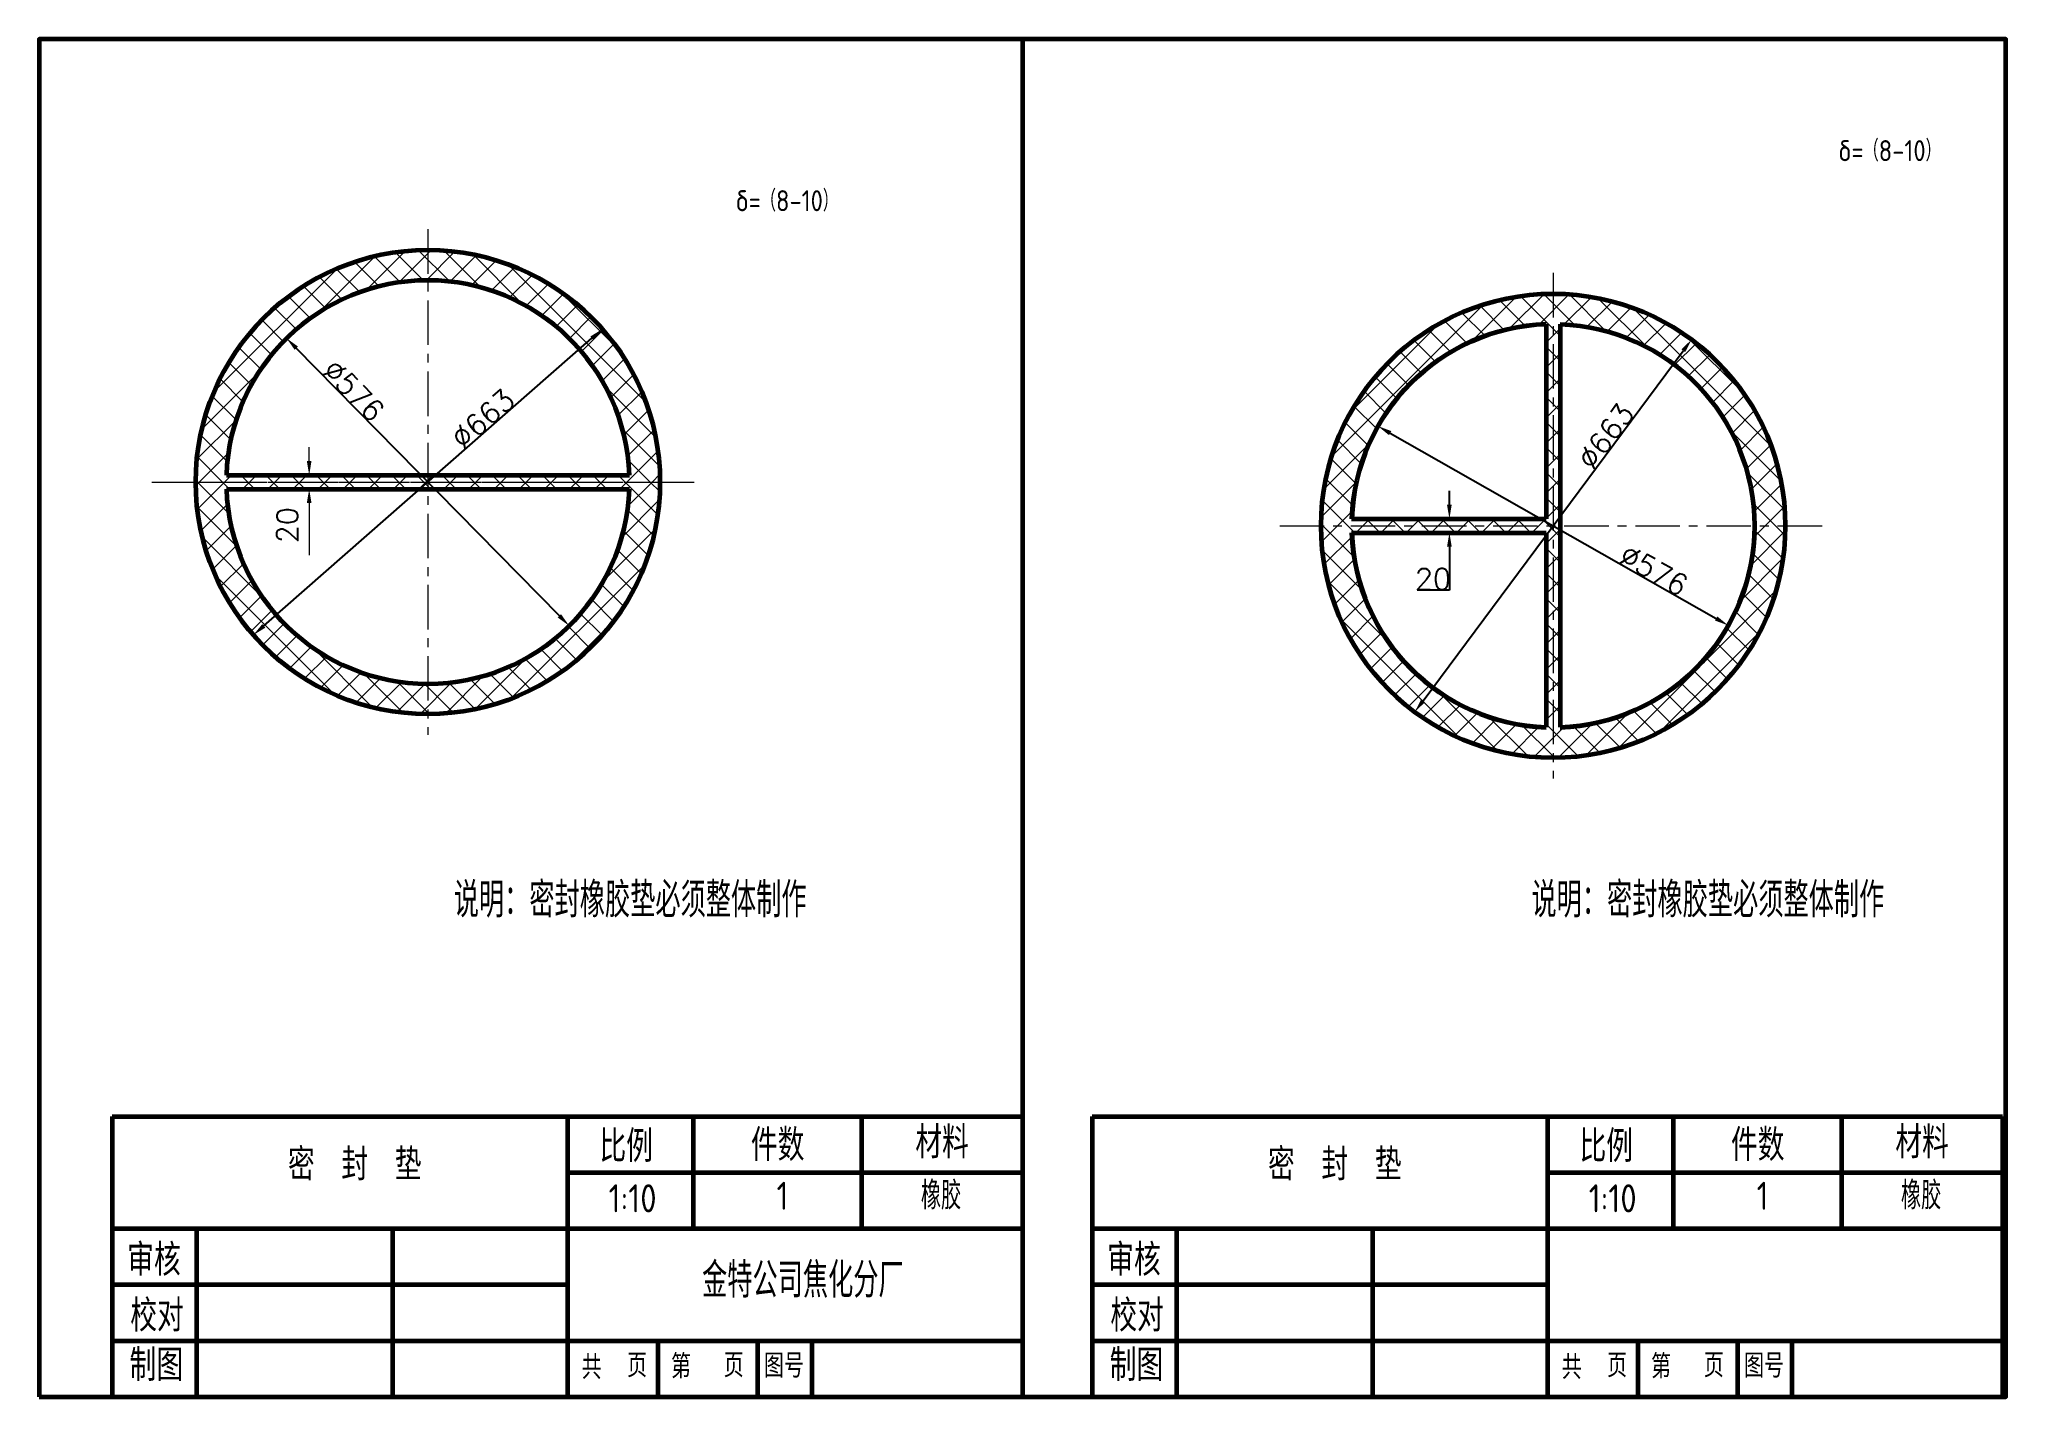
# Paper-space layout '橡胶垫' of a CAD drawing. Header units: millimetres. Extents: x 24 to 2833, y 24 to 1963.
import ezdxf

# ---------------------------------------------------------------- set-up
doc = ezdxf.new("R2010")
doc.units = ezdxf.units.MM
doc.header["$PDMODE"] = 35
doc.header["$PDSIZE"] = -0.5
doc.linetypes.add('CENTERX2', pattern=[101.6, 63.5, -12.7, 12.7, -12.7])
for name, color, linetype, lineweight in [('中心线．点画线', 6, 'CENTERX2', 20), ('粗实线', 250, 'Continuous', 60), ('细实线０.18', 5, 'Continuous', 18)]:
    doc.layers.add(name, color=color, linetype=linetype, lineweight=lineweight)
doc.styles.get("Standard").update_dxf_attribs({"font": 'txt', "bigfont": 'gbcbig.shx'})
doc.styles.add('国标文字-5', font='gbenor.shx', dxfattribs={"height": 5, "bigfont": 'gbcbig.shx'})
doc.styles.add('汉字', font='SIMFANG.TTF', dxfattribs={"width": 0.7})
doc.dimstyles.new('圆引出', dxfattribs={"dimtxt": 28, "dimasz": 15, "dimexe": 2, "dimexo": 0, "dimgap": 1, "dimtad": 1, "dimtoh": 1, "dimdec": 0, "dimtxsty": 'Standard', "dimcen": 2.5, "dimadec": 0, "dimazin": 0, "dimtfac": 1, "dimtdec": 0, "dimtofl": 0, "dimtmove": 0, "dimatfit": 2, "dimfxl": 1, "dimarcsym": 0})

# ---------------------------------------------------------------- blocks, each defined once
blk = doc.blocks.new('*D175')
at = {"layer": 'Defpoints', "color": 0}
for p in [(828.5, 1548.9), (329.9, 1111.9)]:
    blk.add_point(p, dxfattribs=at)
at = {"layer": '细实线０.18', "color": 0, "lineweight": -2}
blk.add_line((345, 1125.1), (813.4, 1535.7), dxfattribs=at)
at = {"layer": '细实线０.18', "color": 0}
for points in [[(811.2, 1538.2), (815.6, 1533.2), (828.5, 1548.9)], [(342.8, 1127.6), (347.2, 1122.5), (329.9, 1111.9)]]:
    blk.add_solid(points, dxfattribs=at)
at = {"layer": '细实线０.18', "color": 0, "insert": (657.8, 1420.6), "char_height": 30, "attachment_point": 5, "rotation": 41.2374}
blk.add_mtext('∅663', dxfattribs=at)
blk = doc.blocks.new('*D176')
at = {"layer": 'Defpoints', "color": 0}
for p in [(377.3, 1535.8), (781.1, 1125)]:
    blk.add_point(p, dxfattribs=at)
at = {"layer": '细实线０.18', "color": 0, "lineweight": -2}
blk.add_line((767.1, 1139.2), (391.3, 1521.5), dxfattribs=at)
at = {"layer": '细实线０.18', "color": 0}
for points in [[(393.7, 1523.9), (389, 1519.2), (377.3, 1535.8)], [(769.4, 1141.6), (764.7, 1136.9), (781.1, 1125)]]:
    blk.add_solid(points, dxfattribs=at)
at = {"layer": '细实线０.18', "color": 0, "insert": (473.2, 1461.1), "char_height": 30, "attachment_point": 5, "rotation": 314.5029}
blk.add_mtext('∅576', dxfattribs=at)
blk = doc.blocks.new('*D177')
at = {"layer": 'Defpoints', "color": 0}
for p in [(2015.8, 1277.9), (2015.8, 1257.9), (2038.2, 1257.9)]:
    blk.add_point(p, dxfattribs=at)
at = {"layer": '细实线０.18', "color": 0, "lineweight": -2}
for p, q in [((2038.2, 1297.9), (2038.2, 1317.9)), ((2015.8, 1277.9), (2040.2, 1277.9)), ((2015.8, 1257.9), (2040.2, 1257.9)), ((2038.2, 1237.9), (2038.2, 1176.1)), ((2038.2, 1176.1), (1992.2, 1176.1))]:
    blk.add_line(p, q, dxfattribs=at)
at = {"layer": '细实线０.18', "color": 0}
for points in [[(2034.8, 1297.9), (2041.5, 1297.9), (2038.2, 1277.9)], [(2034.8, 1237.9), (2041.5, 1237.9), (2038.2, 1257.9)]]:
    blk.add_solid(points, dxfattribs=at)
at = {"layer": '细实线０.18', "color": 0, "insert": (2014.7, 1192.1), "char_height": 30, "attachment_point": 5}
blk.add_mtext('20', dxfattribs=at)
blk = doc.blocks.new('*D178')
at = {"layer": 'Defpoints', "color": 0}
for p in [(2384.1, 1533.9), (1988.6, 1001.9)]:
    blk.add_point(p, dxfattribs=at)
at = {"layer": '细实线０.18', "color": 0, "lineweight": -2}
blk.add_line((2000.5, 1017.9), (2372.2, 1517.9), dxfattribs=at)
at = {"layer": '细实线０.18', "color": 0}
for points in [[(2369.5, 1519.9), (2374.9, 1515.9), (2384.1, 1533.9)], [(1997.8, 1019.9), (2003.2, 1015.9), (1988.6, 1001.9)]]:
    blk.add_solid(points, dxfattribs=at)
at = {"layer": '细实线０.18', "color": 0, "insert": (2261.5, 1395.8), "char_height": 30, "attachment_point": 5, "rotation": 53.3714}
blk.add_mtext('∅663', dxfattribs=at)
blk = doc.blocks.new('*D179')
at = {"layer": 'Defpoints', "color": 0}
for p in [(1936.2, 1410.2), (2436.5, 1125.6)]:
    blk.add_point(p, dxfattribs=at)
at = {"layer": '细实线０.18', "color": 0, "lineweight": -2}
blk.add_line((1953.5, 1400.3), (2419.2, 1135.5), dxfattribs=at)
at = {"layer": '细实线０.18', "color": 0}
for points in [[(1955.2, 1403.2), (1951.9, 1397.4), (1936.2, 1410.2)], [(2420.8, 1138.4), (2417.5, 1132.6), (2436.5, 1125.6)]]:
    blk.add_solid(points, dxfattribs=at)
at = {"layer": '细实线０.18', "color": 0, "insert": (2330.2, 1204.5), "char_height": 30, "attachment_point": 5, "rotation": 330.3711}
blk.add_mtext('∅576', dxfattribs=at)

psp = doc.layouts.new('橡胶垫')

# ---------------------------------------------------------------- hatches: boundary and pattern name
at = {"layer": '细实线０.18'}
h = psp.add_hatch(dxfattribs=at)
h.set_pattern_fill('ANSI37', color=256, scale=8, style=0)
h.paths.add_polyline_path([(579.2, 1661.9), (579.2, 1618.4, -0.404078), (867, 1340.4), (579.2, 1340.4), (579.2, 1330.4), (910.7, 1330.4, 0.414214)])
h.paths.add_polyline_path([(579.2, 1618.4), (579.2, 1661.9, 0.414214), (247.7, 1330.4), (579.2, 1330.4), (579.2, 1340.4), (291.4, 1340.4, -0.404078)])
h = psp.add_hatch(dxfattribs=at)
h.set_pattern_fill('ANSI37', color=256, scale=8, style=0)
h.paths.add_polyline_path([(1854.9, 1267.9, 0.414214), (2186.4, 936.4), (2186.4, 1599.4, 0.414214)])
h.paths.add_polyline_path([(2176.4, 1555.7), (2176.4, 1277.9), (1898.5, 1277.9, -0.394013)], flags=16)
h.paths.add_polyline_path([(2176.4, 1257.9), (2176.4, 980.1, -0.394013), (1898.5, 1257.9)], flags=16)
h.paths.add_polyline_path([(2186.4, 1599.4), (2186.4, 1267.9), (2196.4, 1267.9), (2196.4, 1555.5, -0.404072), (2474.2, 1267.9), (2517.9, 1267.9, 0.414214)])
h.paths.add_polyline_path([(1984.7, 1214.6), (2044.7, 1214.6), (2044.7, 1169.6), (1984.7, 1169.6)], flags=8)
h = psp.add_hatch(dxfattribs=at)
h.set_pattern_fill('ANSI37', color=256, scale=8, style=0)
h.paths.add_polyline_path([(291.4, 1320.4), (579.2, 1320.4), (579.2, 1330.4), (247.7, 1330.4, 0.414214), (579.2, 998.9), (579.2, 1042.4, -0.404078)])
h.paths.add_polyline_path([(910.7, 1330.4), (579.2, 1330.4), (579.2, 1320.4), (867, 1320.4, -0.404078), (579.2, 1042.4), (579.2, 998.9, 0.414214)])
h = psp.add_hatch(dxfattribs=at)
h.set_pattern_fill('ANSI37', color=256, scale=8, style=0)
h.paths.add_polyline_path([(2517.9, 1267.9), (2474.2, 1267.9, -0.404072), (2196.4, 980.2), (2196.4, 1267.9), (2186.4, 1267.9), (2186.4, 936.4, 0.414214)])

# ---------------------------------------------------------------- linework, layer by layer
at = {"layer": '中心线．点画线'}
for p, q in [((579.2, 1691.4), (579.2, 969.3)), ((2186.4, 1629), (2186.4, 906.8)), ((184.7, 1330.4), (971.4, 1330.4)), ((249.5, 1330.4), (908.9, 1330.4)), ((1795.8, 1267.9), (2576.9, 1267.9))]:
    psp.add_line(p, q, dxfattribs=at)
at = {"layer": '粗实线'}
for p, q in [((1428.5, 1962.7), (1428.5, 24.1)), ((2176.4, 1555.7), (2176.4, 1277.9)), ((2196.4, 1555.7), (2196.4, 980.1)), ((291.4, 1340.4), (867, 1340.4)), ((291.4, 1320.4), (867, 1320.4)), ((1898.5, 1277.9), (2176.4, 1277.9)), ((1898.5, 1257.9), (2176.4, 1257.9)), ((2176.4, 1257.9), (2176.4, 980.1)), ((128.5, 424.1), (1428.5, 424.1)), ((128.5, 424.1), (128.5, 24.1)), ((778.5, 424.1), (778.5, 24.1)), ((958.1, 424.1), (958.1, 264.1)), ((1198.5, 424.1), (1198.5, 264.1)), ((1428.5, 424.1), (1428.5, 24.1)), ((1528.2, 424.1), (2828.2, 424.1)), ((1528.2, 424.1), (1528.2, 24.1)), ((2178.2, 424.1), (2178.2, 24.1)), ((2357.9, 424.1), (2357.9, 264.1)), ((2598.2, 424.1), (2598.2, 264.1)), ((2828.2, 424.1), (2828.2, 24.1)), ((778.5, 344.1), (1428.5, 344.1)), ((2178.2, 344.1), (2828.2, 344.1)), ((128.5, 264.1), (1428.5, 264.1)), ((248.5, 264.1), (248.5, 24.1)), ((528.5, 264.1), (528.5, 24.1)), ((1528.2, 264.1), (2828.2, 264.1)), ((1648.2, 264.1), (1648.2, 24.1)), ((1928.2, 264.1), (1928.2, 24.1)), ((128.5, 184.1), (778.5, 184.1)), ((1528.2, 184.1), (2178.2, 184.1)), ((128.5, 104.1), (1428.5, 104.1)), ((907.4, 104.1), (907.4, 24.1)), ((1050.1, 104.1), (1050.1, 24.1)), ((1127.7, 104.1), (1127.7, 24.1)), ((1528.2, 104.1), (2828.2, 104.1)), ((2307.2, 104.1), (2307.2, 24.1)), ((2449.8, 104.1), (2449.8, 24.1)), ((2527.5, 104.1), (2527.5, 24.1)), ((128.5, 24.1), (1428.5, 24.1)), ((1528.2, 24.1), (2828.2, 24.1))]:
    psp.add_line(p, q, dxfattribs=at)
psp.add_lwpolyline([(24.2, 24.1), (2832.7, 24.1), (2832.7, 1962.7), (24.2, 1962.7)], close=True, dxfattribs=at)
for centre in [(579.2, 1330.4), (2186.4, 1267.9)]:
    psp.add_circle(centre, 331.5, dxfattribs=at)
for centre, radius, start, end in [((579.2, 1330.4), 288, 1.9898, 178.0102), ((2186.4, 1267.9), 288, 91.9898, 178.0102), ((2186.4, 1267.9), 287.8, 91.991, 178.009), ((2186.4, 1267.9), 287.8, 271.991, 88.009), ((579.2, 1330.4), 288, 181.9898, 358.0102), ((2186.4, 1267.9), 288, 181.9898, 268.0102), ((2186.4, 1267.9), 287.8, 181.991, 268.009), ((2186.4, 1267.9), 288, 271.9898, 358.0102)]:
    psp.add_arc(centre, radius, start, end, dxfattribs=at)
at = {"layer": '细实线０.18'}
for p, q in [((409.7, 1360.4), (409.7, 1380.4)), ((368.5, 1340.4), (411.7, 1340.4)), ((368.5, 1320.4), (411.7, 1320.4)), ((409.7, 1300.4), (409.7, 1226.1))]:
    psp.add_line(p, q, dxfattribs=at)
for points in [[(406.3, 1360.4), (413, 1360.4), (409.7, 1340.4)], [(406.3, 1300.4), (413, 1300.4), (409.7, 1320.4)]]:
    psp.add_solid(points, dxfattribs=at)

# ---------------------------------------------------------------- texts
at = {"layer": '细实线０.18', "style": '汉字', "width": 0.7}
for s, height, p in [('比例', 40, (824.3, 363.4)), ('件数', 40, (1040.6, 365.2)), ('材料', 40, (1275.4, 369)), ('比例', 40, (2224.1, 363.4)), ('件数', 40, (2440.4, 365.2)), ('材料', 40, (2675.1, 369)), ('审核', 40, (149.8, 201.1)), ('审核', 40, (1549.5, 201.1)), ('校对', 40, (154.2, 121.5)), ('校对', 40, (1554, 121.5)), ('制图', 40, (153.2, 50.8)), ('共', 30, (798.8, 52.5)), ('页', 30, (863.7, 55)), ('第', 30, (926.4, 53.6)), ('页', 30, (1001.7, 55.1)), ('图号', 30, (1059.1, 54.6)), ('制图', 40, (1553, 50.8)), ('共', 30, (2198.6, 52.5)), ('页', 30, (2263.4, 55)), ('第', 30, (2326.2, 53.6)), ('页', 30, (2401.5, 55.1)), ('图号', 30, (2458.9, 54.6))]:
    psp.add_text(s, height=height, dxfattribs=at).set_placement(p)
at = {"layer": '细实线０.18', "style": '国标文字-5'}
for s, height, p in [('1:10', 40, (837.3, 287.4)), ('1', 40, (1077.2, 291)), ('橡胶', 40, (1283.3, 291.5)), ('1:10', 40, (2237.1, 287.4)), ('1', 40, (2477, 291)), ('橡胶', 40, (2683.1, 291.5)), ('金特公司焦化分厂', 50, (970.8, 165.5))]:
    psp.add_text(s, height=height, dxfattribs=at).set_placement(p)
at = {"layer": '细实线０.18', "attachment_point": 1}
for s, insert, char_height, width, style in [('δ=（8-10）', (2593.8, 1818.7), 30, 417.012, '国标文字-5'), ('δ=（8-10）', (1018.8, 1747.2), 30, 417.012, '国标文字-5'), ('说明：密封橡胶垫必须整体制作', (616.1, 758.6), 50, 707.426, '国标文字-5'), ('说明：密封橡胶垫必须整体制作', (2155.3, 758.6), 50, 707.426, '国标文字-5'), ('密  封  垫', (379.3, 377.4), 40, 463.61, '汉字'), ('密  封  垫', (1779.1, 377.4), 40, 463.61, '汉字')]:
    psp.add_mtext(s, dxfattribs=dict(at, insert=insert, char_height=char_height, width=width, style=style))
at = {"layer": '细实线０.18', "insert": (378.5, 1268.8), "char_height": 30, "attachment_point": 5, "rotation": 90}
psp.add_mtext('20', dxfattribs=at)

# ---------------------------------------------------------------- dimensions: what is measured, and where the dimension line sits
at = {"layer": '细实线０.18'}
for p1, p2, picture, middle in [((329.9, 1111.9), (828.5, 1548.9), '*D175', (668.4, 1408.6)), ((781.1, 1125), (377.3, 1535.8), '*D176', (461.8, 1449.8)), ((1988.6, 1001.9), (2384.1, 1533.9), '*D178', (2274.3, 1386.2)), ((1936.2, 1410.2), (2436.5, 1125.6), '*D179', (2322.3, 1190.6))]:
    dim = psp.add_diameter_dim_2p(p1=p1, p2=p2, dimstyle='圆引出', override={"dimtxt": 30, "dimasz": 20}, dxfattribs=at)
    dim.commit()
    dim.dimension.update_dxf_attribs({"geometry": picture, "text_midpoint": middle, "dimtype": 163})
dim = psp.add_linear_dim(base=(2038.2, 1257.9), p1=(2015.8, 1277.9), p2=(2015.8, 1257.9), angle=90, dimstyle='圆引出', override={"dimtxt": 30, "dimasz": 20}, dxfattribs=at)
dim.commit()
dim.dimension.update_dxf_attribs({"geometry": '*D177', "text_midpoint": (2014.7, 1176.1), "dimtype": 160})

doc.saveas('drawing.dxf')
